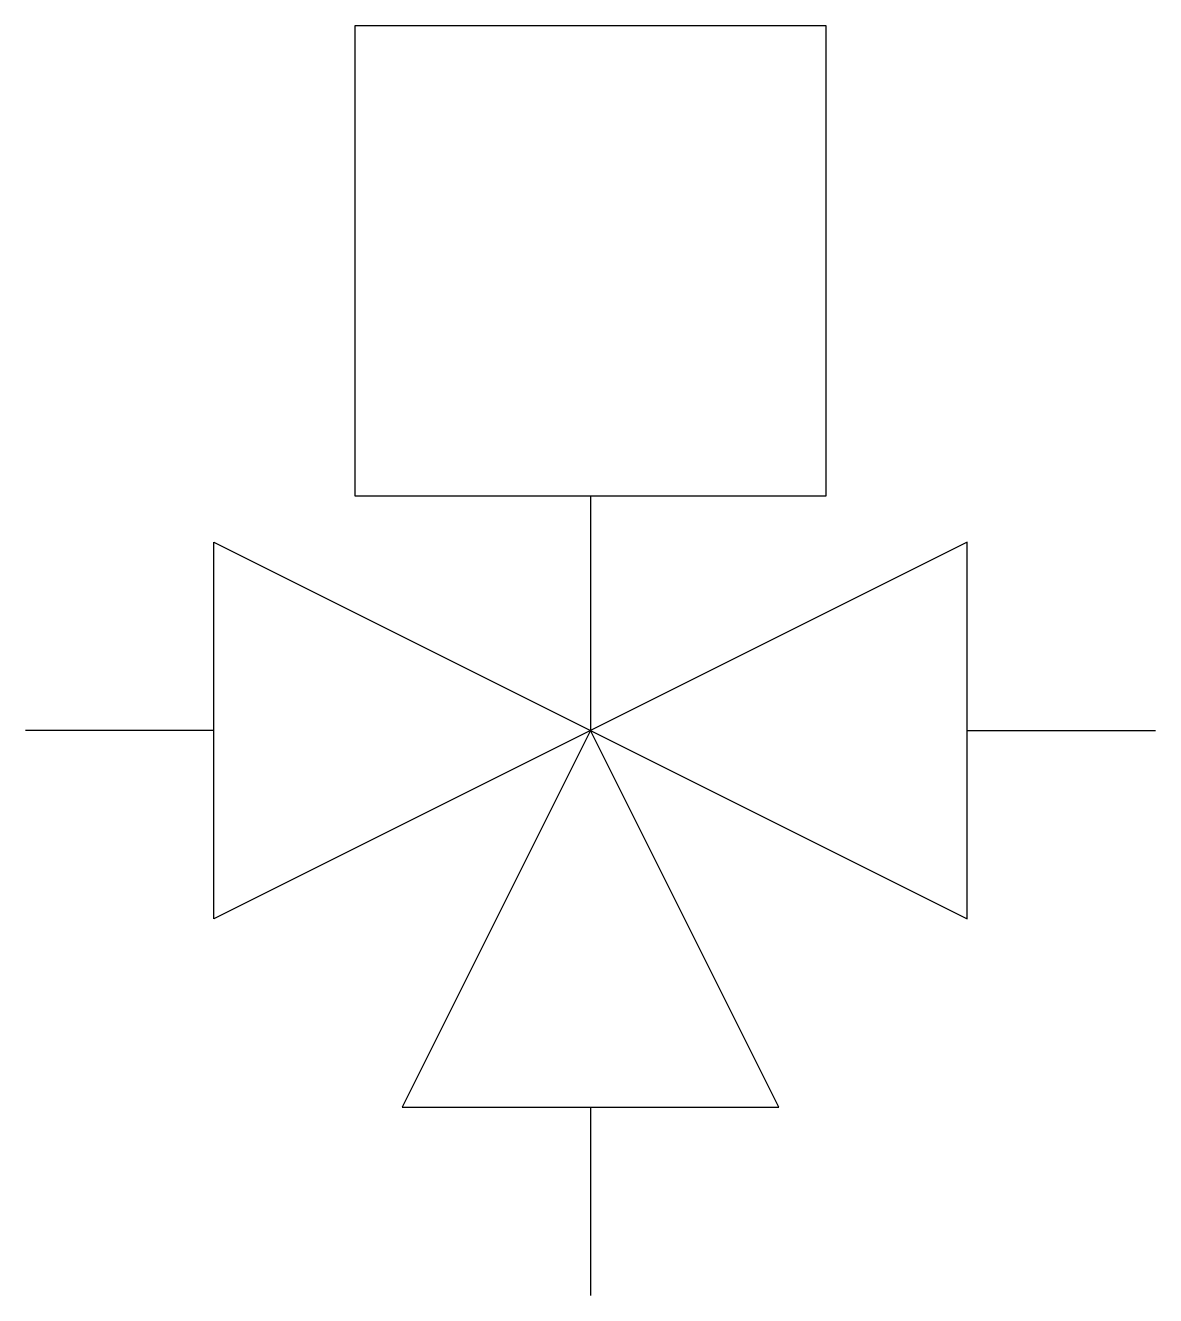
# Model space of a CAD drawing. Header units: millimetres. Extents: x -2.4 to 2.4, y -4.4 to 1.
import ezdxf

# ---------------------------------------------------------------- set-up
doc = ezdxf.new("R2010")
doc.units = ezdxf.units.MM
doc.layers.add('jidou1', color=3, linetype='Continuous')
doc.layers.add('KEISO', color=7, linetype='Continuous')

# ---------------------------------------------------------------- blocks, each defined once
blk = doc.blocks.new('MV5')
at = {"layer": 'KEISO', "color": 3}
for p, q in [((0, -1), (0, -1.9955)), ((-1.6, -2.7955), (-1.6, -1.1955)), ((1.6, -2.7955), (1.6, -1.1955)), ((-1.6, -1.9955), (-2.4, -1.9955)), ((1.6, -1.9955), (2.4, -1.9955)), ((-0.8, -3.5955), (0.8, -3.5955)), ((0, -3.5955), (0, -4.3955))]:
    blk.add_line(p, q, dxfattribs=at)
for points in [[(-1, -1), (-1, 1), (1, 1), (1, -1), (-1, -1)], [(-1.6, -1.1955), (0, -1.9955), (-1.6, -2.7955)], [(1.6, -1.1955), (0, -1.9955), (1.6, -2.7955)], [(0.8, -3.5955), (0, -1.9955), (-0.8, -3.5955)]]:
    blk.add_lwpolyline(points, dxfattribs=at)

msp = doc.modelspace()

# ---------------------------------------------------------------- block references
at = {"layer": 'jidou1', "color": 3, "linetype": 'Continuous'}
msp.add_blockref('MV5', (0, 0), dxfattribs=at)

doc.saveas('drawing.dxf')
